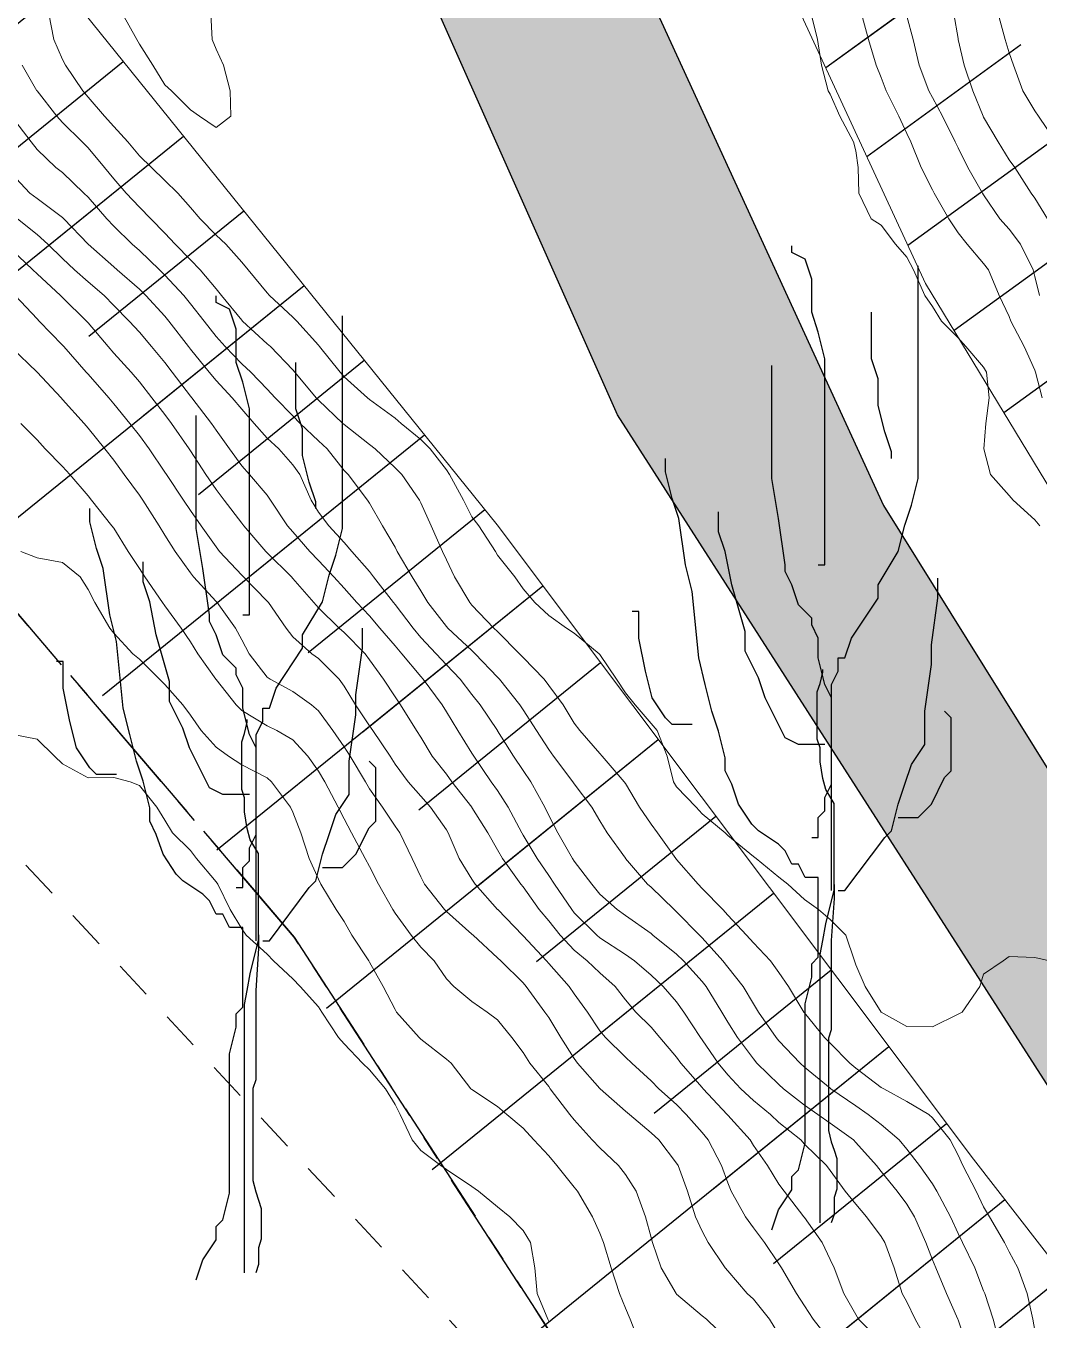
# Model space of a CAD drawing. Header units: centimetres. Extents: x 0 to 642158, y -847 to 649707.
# Drawn here: x 616897.03 to 616916.83, y 621097.73 to 621123.02 of the extents above; entities that cross this region are included whole.
import ezdxf

# ---------------------------------------------------------------- set-up
doc = ezdxf.new("R2010")
doc.units = ezdxf.units.CM
doc.header["$MEASUREMENT"] = 0
doc.linetypes.add('CENTERX2', pattern=[4, 2.5, -0.5, 0.5, -0.5])
doc.linetypes.add('JIS_02_0.7', pattern=[1.35, 0.75, -0.6])
doc.layers.add('MEV_schema paysager_Ha', color=7, linetype='Continuous', lineweight=25, transparency=0.13)
for name, color, linetype, lineweight in [('MEV_schema paysager_V', 7, 'Continuous', 20), ('MEV_vegetal_V', 7, 'Continuous', 25), ('WAL_parcellaire agricole', 7, 'JIS_02_0.7', 25), ('WAL_topographie 0.5', 253, 'Continuous', 20)]:
    doc.layers.add(name, color=color, linetype=linetype, lineweight=lineweight)
doc.layers.add('SPW_parcellaire cadastral', color=7, linetype='CENTERX2', lineweight=25, true_color=0xff0542)
picture_1 = doc.add_image_def('image2.png', size_in_pixel=(6614, 11023))

# ---------------------------------------------------------------- blocks, each defined once
blk = doc.blocks.new('legende vegetal')
at = {"layer": 'MEV_vegetal_V'}
for points in [[(616912.421, 621112.292), (616912.551, 621112.292), (616912.551, 621116.319), (616912.421, 621116.838), (616912.292, 621117.228), (616912.292, 621117.877), (616912.162, 621118.267), (616911.902, 621118.396), (616911.902, 621118.527)], [(616912.292, 621106.967), (616912.421, 621106.967), (616912.421, 621107.357), (616912.551, 621107.486), (616912.551, 621107.746), (616912.682, 621108.006), (616912.682, 621109.954), (616912.811, 621110.214), (616912.811, 621110.474), (616912.941, 621110.474), (616913.071, 621110.864), (616913.591, 621111.643), (616913.591, 621111.903), (616913.981, 621112.552), (616914.111, 621113.071), (616914.24, 621113.461), (616914.37, 621113.981), (616914.37, 621118.137)], [(616901.173, 621111.314), (616901.303, 621111.314), (616901.303, 621115.341), (616901.173, 621115.86), (616901.044, 621116.25), (616901.044, 621116.899), (616900.914, 621117.289), (616900.654, 621117.419), (616900.654, 621117.549)], [(616901.044, 621105.989), (616901.173, 621105.989), (616901.173, 621106.379), (616901.303, 621106.509), (616901.303, 621106.768), (616901.434, 621107.028), (616901.434, 621108.977), (616901.563, 621109.236), (616901.563, 621109.496), (616901.693, 621109.496), (616901.823, 621109.886), (616902.343, 621110.665), (616902.343, 621110.925), (616902.733, 621111.574), (616902.863, 621112.094), (616902.992, 621112.483), (616903.123, 621113.003), (616903.123, 621117.159)], [(616913.85, 621114.37), (616913.85, 621114.5), (616913.721, 621114.89), (616913.591, 621115.409), (616913.591, 621115.929), (616913.461, 621116.319), (616913.461, 621117.228)], [(616902.603, 621113.392), (616902.603, 621113.522), (616902.473, 621113.912), (616902.343, 621114.431), (616902.343, 621114.951), (616902.213, 621115.341), (616902.213, 621116.25)], [(616912.682, 621105.928), (616912.682, 621109.695), (616912.551, 621109.954), (616912.421, 621110.474), (616912.421, 621110.864), (616912.292, 621111.123), (616912.292, 621111.253), (616912.031, 621111.513), (616911.902, 621111.903), (616911.772, 621112.162), (616911.772, 621112.292), (616911.642, 621113.201), (616911.512, 621113.981), (616911.512, 621116.189)], [(616901.434, 621104.95), (616901.434, 621108.717), (616901.303, 621108.977), (616901.173, 621109.496), (616901.173, 621109.886), (616901.044, 621110.145), (616901.044, 621110.275), (616900.784, 621110.535), (616900.654, 621110.925), (616900.524, 621111.185), (616900.524, 621111.314), (616900.394, 621112.223), (616900.264, 621113.003), (616900.264, 621115.211)], [(616911.512, 621099.304), (616911.642, 621099.694), (616911.902, 621100.083), (616911.902, 621100.343), (616912.031, 621100.473), (616912.162, 621100.992), (616912.162, 621103.72), (616912.292, 621104.24), (616912.292, 621104.499), (616912.421, 621104.629), (616912.421, 621106.188), (616912.162, 621106.188), (616912.031, 621106.447), (616911.902, 621106.447), (616911.772, 621106.707), (616911.642, 621106.837), (616911.252, 621107.097), (616911.122, 621107.227), (616910.863, 621107.616), (616910.732, 621108.006), (616910.602, 621108.266), (616910.602, 621108.526), (616910.473, 621109.045), (616910.343, 621109.435), (616910.212, 621109.954), (616910.083, 621110.474), (616909.953, 621111.772), (616909.823, 621112.292), (616909.693, 621113.201), (616909.563, 621113.591), (616909.433, 621114.11), (616909.433, 621114.37)], [(616900.264, 621098.326), (616900.394, 621098.716), (616900.654, 621099.106), (616900.654, 621099.365), (616900.784, 621099.495), (616900.914, 621100.015), (616900.914, 621102.742), (616901.044, 621103.262), (616901.044, 621103.522), (616901.173, 621103.651), (616901.173, 621105.21), (616900.914, 621105.21), (616900.784, 621105.47), (616900.654, 621105.47), (616900.524, 621105.73), (616900.394, 621105.86), (616900.004, 621106.119), (616899.874, 621106.249), (616899.615, 621106.639), (616899.484, 621107.028), (616899.354, 621107.288), (616899.354, 621107.548), (616899.225, 621108.067), (616899.095, 621108.457), (616898.965, 621108.977), (616898.835, 621109.496), (616898.705, 621110.795), (616898.575, 621111.314), (616898.445, 621112.223), (616898.315, 621112.613), (616898.185, 621113.133), (616898.185, 621113.392)], [(616912.551, 621108.785), (616912.031, 621108.785), (616911.772, 621108.915), (616911.642, 621109.175), (616911.382, 621109.695), (616911.252, 621110.084), (616910.992, 621110.604), (616910.992, 621110.993), (616910.732, 621111.903), (616910.602, 621112.552), (616910.473, 621112.941), (616910.473, 621113.331)], [(616901.303, 621107.808), (616900.784, 621107.808), (616900.524, 621107.937), (616900.394, 621108.197), (616900.134, 621108.717), (616900.004, 621109.106), (616899.744, 621109.626), (616899.744, 621110.016), (616899.484, 621110.925), (616899.354, 621111.574), (616899.225, 621111.964), (616899.225, 621112.354)], [(616912.811, 621105.928), (616912.941, 621105.928), (616913.721, 621106.967), (616913.85, 621107.097), (616913.981, 621107.616), (616914.111, 621108.006), (616914.24, 621108.396), (616914.501, 621108.785), (616914.501, 621109.435), (616914.63, 621110.344), (616914.63, 621110.734), (616914.76, 621111.643), (616914.76, 621112.033)], [(616909.953, 621109.175), (616909.563, 621109.175), (616909.433, 621109.305), (616909.173, 621109.695), (616909.043, 621110.214), (616908.913, 621110.864), (616908.913, 621111.383), (616908.783, 621111.383)], [(616901.563, 621104.95), (616901.693, 621104.95), (616902.473, 621105.989), (616902.603, 621106.119), (616902.733, 621106.639), (616902.863, 621107.028), (616902.992, 621107.418), (616903.253, 621107.808), (616903.253, 621108.457), (616903.382, 621109.366), (616903.382, 621109.756), (616903.512, 621110.665), (616903.512, 621111.055)], [(616898.705, 621108.197), (616898.315, 621108.197), (616898.185, 621108.327), (616897.925, 621108.717), (616897.796, 621109.236), (616897.665, 621109.886), (616897.665, 621110.405), (616897.535, 621110.405)], [(616912.455, 621099.439), (616912.455, 621104.681), (616912.51, 621104.954), (616912.565, 621105.281), (616912.729, 621105.937), (616912.729, 621107.629), (616912.565, 621107.902), (616912.51, 621108.12), (616912.455, 621108.448), (616912.455, 621108.721), (616912.401, 621108.885), (616912.401, 621109.813), (616912.455, 621109.977), (616912.51, 621110.195), (616912.51, 621110.249)], [(616913.981, 621107.357), (616914.37, 621107.357), (616914.501, 621107.486), (616914.63, 621107.616), (616914.89, 621108.136), (616915.02, 621108.266), (616915.02, 621109.305), (616914.89, 621109.435)], [(616901.207, 621098.461), (616901.207, 621103.703), (616901.262, 621103.976), (616901.317, 621104.303), (616901.481, 621104.959), (616901.481, 621106.651), (616901.317, 621106.924), (616901.262, 621107.142), (616901.207, 621107.47), (616901.207, 621107.743), (616901.153, 621107.907), (616901.153, 621108.835), (616901.207, 621108.999), (616901.262, 621109.217), (616901.262, 621109.272)], [(616902.733, 621106.379), (616903.123, 621106.379), (616903.253, 621106.509), (616903.382, 621106.639), (616903.642, 621107.158), (616903.772, 621107.288), (616903.772, 621108.327), (616903.642, 621108.457)], [(616912.729, 621106.046), (616912.729, 621105.772), (616912.674, 621104.954), (616912.674, 621103.207), (616912.619, 621103.043), (616912.619, 621101.241), (616912.674, 621101.023), (616912.729, 621100.859), (616912.783, 621100.695), (616912.783, 621100.094), (616912.729, 621099.931), (616912.729, 621099.603), (616912.674, 621099.439)], [(616901.481, 621105.068), (616901.481, 621104.795), (616901.426, 621103.976), (616901.426, 621102.229), (616901.371, 621102.065), (616901.371, 621100.263), (616901.426, 621100.045), (616901.481, 621099.881), (616901.535, 621099.717), (616901.535, 621099.117), (616901.481, 621098.953), (616901.481, 621098.625), (616901.426, 621098.461)]]:
    blk.add_lwpolyline(points, dxfattribs=at)

msp = doc.modelspace()

# ---------------------------------------------------------------- hatches: boundary and pattern name
at = {"layer": 'MEV_schema paysager_Ha', "true_color": 0xffffff, "transparency": 33554687}
h = msp.add_hatch(color=7, dxfattribs=at)
h.dxf.hatch_style = 1
h.paths.add_polyline_path([(617076.957, 620775.289), (617077.201, 620777.105), (617077.126, 620779.957), (617075.099, 620784.986), (617072.172, 620790.466), (617067.368, 620798.797), (617064.065, 620804.577), (617056.243, 620818.296), (617050.046, 620830.95), (617047.611, 620836.834), (617045.379, 620844.037), (617042.362, 620852.742), (617037.909, 620861.649), (617028.342, 620880.123), (617020.095, 620896.123), (617010.198, 620916.411), (617002.446, 620933.73), (616993.044, 620956.493), (616983.642, 620978.596), (616973.25, 621002.678), (616968.962, 621012.244), (616965.663, 621021.976), (616955.436, 621040.45), (616945.21, 621059.419), (616940.921, 621068.986), (616935.478, 621077.398), (616927.231, 621088.119), (616919.756, 621098.032), (616908.594, 621115.419), (616899.05, 621136.883), (616888.424, 621173.846), (616877.62, 621211.722), (616864.401, 621250.858), (616862.596, 621274.031), (616860.047, 621301.222), (616858.914, 621326.713), (616859.197, 621346.539), (616860.896, 621376.279), (616861.463, 621404.886), (616860.613, 621429.244), (616859.48, 621444.822), (616854.948, 621465.215), (616849, 621490.706), (616837.671, 621532.058), (616829.74, 621571.711), (616822.943, 621588.705), (616820.394, 621592.954), (616812.463, 621606.549), (616808.781, 621634.306), (616806.798, 621652.15), (616807.931, 621670.56), (616809.064, 621685.289), (616812.18, 621684.156), (616809.914, 621652.433), (616812.18, 621634.873), (616813.879, 621615.896), (616816.995, 621605.7), (616822.943, 621593.52), (616829.174, 621581.341), (616832.006, 621572.561), (616837.954, 621544.521), (616851.266, 621492.689), (616857.498, 621468.614), (616860.896, 621451.903), (616862.879, 621435.758), (616864.295, 621409.984), (616863.729, 621378.545), (616862.029, 621341.724), (616862.313, 621319.632), (616865.428, 621273.181), (616866.561, 621255.621), (616870.995, 621241.549), (616880.863, 621212.431), (616888.067, 621186.88), (616893.901, 621167.537), (616903.21, 621136.7), (616913.794, 621113.645), (616922.701, 621099.354), (616933.688, 621085.113), (616938.674, 621078.225), (616946.15, 621064.154), (616956.913, 621043.761), (616966.26, 621026.766), (616969.942, 621016.853), (616981.555, 620991.079), (616995.15, 620956.807), (617005.346, 620932.732), (617016.676, 620908.941), (617026.306, 620890.247), (617038.202, 620866.455), (617044.999, 620853.993), (617049.248, 620839.831), (617054.346, 620826.519), (617065.959, 620806.409), (617077.565, 620785.227), (617080.472, 620780.563), (617081.622, 620779.211), (617083.041, 620778.332)])
at = {"layer": 'MEV_schema paysager_Ha', "transparency": 33554687}
h = msp.add_hatch(dxfattribs=at)
h.set_pattern_fill('ANSI31', color=60, scale=30, angle=354)
h.paths.add_polyline_path([(616763.793, 621237.399), (616780.361, 621223.636), (616806.73, 621203.109), (616835.432, 621183.048), (616849.2, 621170.918), (616860.426, 621161.465), (616877.021, 621145.92), (616895.432, 621126.667), (616906.244, 621113.266), (616915.551, 621100.874), (616925.104, 621088.577), (616933.769, 621076.473), (616936.099, 621075.05), (616937.977, 621072.979), (616937.912, 621070.973), (616937.135, 621069.225), (616936.358, 621067.608), (616937.135, 621064.501), (616940.76, 621060.683), (616945.227, 621056.8), (616947.105, 621052.206), (616962.41, 621024.728), (616974.109, 620995.255), (616988.613, 620964.831), (617000.873, 620934.818), (616994.034, 620945.287), (616980.56, 620976.65), (616967.841, 621003.399), (616952.474, 621032.764), (616936.299, 621056.62), (616930.996, 621060.508), (616927.549, 621064.307), (616925.604, 621066.074), (616925.516, 621067.841), (616925.125, 621068.86), (616924.852, 621069.499), (616924.487, 621070.183), (616924.304, 621071.324), (616923.391, 621073.103), (616922.341, 621073.925), (616921.096, 621075.97), (616919.417, 621078.356), (616911.722, 621092.304), (616907.214, 621097.272), (616901.665, 621105.707), (616893.69, 621116.453), (616882.131, 621129.394), (616872.652, 621139.563), (616858.571, 621155.492), (616844.444, 621168.426), (616830.582, 621180.304), (616816.719, 621190.861), (616800.357, 621202.226), (616786.054, 621214.304), (616772.55, 621226.115), (616757.239, 621240.336), (616751.019, 621247.072), (616746.267, 621252.771), (616748.773, 621253.031), (616755.597, 621245.259), (616761.904, 621239.386)])
h = msp.add_hatch(dxfattribs=at)
h.set_pattern_fill('ANSI31', color=60, scale=15, angle=354)
h.paths.add_polyline_path([(616763.793, 621237.399), (616780.361, 621223.636), (616806.73, 621203.109), (616835.432, 621183.048), (616849.2, 621170.918), (616860.426, 621161.465), (616877.021, 621145.92), (616895.432, 621126.667), (616906.244, 621113.266), (616915.551, 621100.874), (616925.104, 621088.577), (616933.769, 621076.473), (616936.099, 621075.05), (616937.977, 621072.979), (616937.912, 621070.973), (616937.135, 621069.225), (616936.358, 621067.608), (616937.135, 621064.501), (616940.76, 621060.683), (616945.227, 621056.8), (616947.105, 621052.206), (616962.41, 621024.728), (616974.109, 620995.255), (616988.613, 620964.831), (617000.873, 620934.818), (616995.278, 620946.197), (616981.322, 620977.591), (616968.949, 621004.724), (616954.95, 621033.47), (616939.273, 621058.598), (616934.212, 621062.775), (616932.292, 621066.548), (616932.356, 621068.019), (616932.484, 621070.385), (616932.676, 621072.303), (616931.333, 621074.286), (616929.926, 621075.948), (616928.134, 621077.547), (616926.215, 621078.186), (616923.976, 621080.872), (616915.079, 621094.601), (616910.377, 621100.394), (616904.363, 621108.155), (616896.709, 621119.194), (616884.982, 621132.444), (616875.303, 621142.281), (616859.978, 621158.245), (616846.267, 621170.017), (616832.7, 621182.018), (616818.337, 621192.934), (616802.115, 621203.987), (616787.085, 621215.761), (616773.725, 621227.447), (616758.184, 621241.318), (616751.756, 621248.212), (616746.267, 621252.771), (616748.773, 621253.031), (616755.597, 621245.259), (616761.904, 621239.386)])
h = msp.add_hatch(dxfattribs=at)
h.set_pattern_fill('ANSI31', color=60, scale=30, angle=351)
h.paths.add_polyline_path([(616875.009, 621239.839), (616881.874, 621229.81), (616886.45, 621221.893), (616888.914, 621212.275), (616893.321, 621190.809), (616897.189, 621179.05), (616907.993, 621151.58), (616917.109, 621129.424), (616929.889, 621106.642), (616946.16, 621080.317), (616949.697, 621074.039), (616954.461, 621066.102), (616970.722, 621037.835), (616976.752, 621021.411), (616980.026, 621010.154), (616982.854, 620999.006), (616989.654, 620982.876), (616995.508, 620967.769), (616999.131, 620959.573), (617008.258, 620938.09), (617012.245, 620928.983), (617006.707, 620935.343), (617001.767, 620944.62), (616986.247, 620981.031), (616974.528, 621009.365), (616969.536, 621025.48), (616961.782, 621038.985), (616953.793, 621052.843), (616948.624, 621065.291), (616943.572, 621072.338), (616939.46, 621079.501), (616933.339, 621087.695), (616925.21, 621101.403), (616919.298, 621110.267), (616914.617, 621117.983), (616909.523, 621128.986), (616904.832, 621137.752), (616902.895, 621142.645), (616900.855, 621153.449), (616896.267, 621165.681), (616894.227, 621175.466), (616888.652, 621193.859), (616882.864, 621212.223), (616878.837, 621226.562), (616877.632, 621230.778), (616875.619, 621237.576)])
h = msp.add_hatch(dxfattribs=at)
h.set_pattern_fill('ANSI31', color=60, scale=15, angle=351)
h.paths.add_polyline_path([(616875.009, 621239.839), (616880.056, 621228.321), (616883.246, 621219.665), (616885.677, 621210.097), (616891.45, 621190.962), (616895.4, 621178.509), (616904.363, 621150.017), (616913.902, 621126.919), (616927.359, 621104.657), (616942.855, 621079.785), (616947.381, 621071.265), (616954.192, 621058.974), (616967.867, 621036.168), (616973.007, 621021.906), (616975.995, 621012.026), (616979.672, 621000.423), (616985.533, 620986.177), (616992.732, 620968.731), (616997.119, 620959.334), (617006.326, 620938.311), (617012.245, 620928.983), (617006.707, 620935.343), (617001.767, 620944.62), (616986.247, 620981.031), (616974.528, 621009.365), (616969.536, 621025.48), (616961.782, 621038.985), (616953.793, 621052.843), (616948.624, 621065.291), (616943.572, 621072.338), (616939.46, 621079.501), (616933.339, 621087.695), (616925.21, 621101.403), (616919.298, 621110.267), (616914.617, 621117.983), (616909.523, 621128.986), (616904.832, 621137.752), (616902.895, 621142.645), (616900.855, 621153.449), (616896.267, 621165.681), (616894.227, 621175.466), (616888.652, 621193.859), (616882.864, 621212.223), (616878.837, 621226.562), (616877.632, 621230.778), (616875.619, 621237.576)])

# ---------------------------------------------------------------- linework, layer by layer
for points in [[(617002.446, 620933.73), (616993.044, 620956.493), (616983.642, 620978.596), (616973.25, 621002.678), (616968.962, 621012.244), (616965.663, 621021.976), (616955.436, 621040.45), (616945.21, 621059.419), (616940.921, 621068.986), (616935.478, 621077.398), (616927.231, 621088.119), (616919.756, 621098.032), (616908.594, 621115.419), (616899.05, 621136.883), (616888.424, 621173.846)], [(616893.901, 621167.537), (616903.21, 621136.7), (616913.794, 621113.645), (616922.701, 621099.354), (616933.688, 621085.113), (616938.674, 621078.225), (616946.15, 621064.154), (616956.913, 621043.761), (616966.26, 621026.766), (616969.942, 621016.853), (616981.555, 620991.079), (616995.15, 620956.807), (617005.346, 620932.732), (617016.676, 620908.941), (617026.306, 620890.247), (617038.202, 620866.455), (617044.999, 620853.993), (617049.248, 620839.831), (617054.346, 620826.519), (617065.959, 620806.409), (617077.565, 620785.227)]]:
    msp.add_lwpolyline(points)
at = {"layer": 'MEV_schema paysager_V', "color": 60}
for points in [[(617012.245, 620928.983), (617006.707, 620935.343), (617001.767, 620944.62), (616986.247, 620981.031), (616974.528, 621009.365), (616969.536, 621025.48), (616961.782, 621038.985), (616953.793, 621052.843), (616948.624, 621065.291), (616943.572, 621072.338), (616939.46, 621079.501), (616933.339, 621087.695), (616925.21, 621101.403), (616919.298, 621110.267), (616914.617, 621117.983), (616909.523, 621128.986), (616904.832, 621137.752), (616902.895, 621142.645), (616900.855, 621153.449), (616896.267, 621165.681)], [(616895.432, 621126.667), (616906.244, 621113.266), (616915.551, 621100.874), (616925.104, 621088.577), (616933.769, 621076.473), (616936.099, 621075.05), (616937.977, 621072.979), (616937.912, 621070.973), (616937.135, 621069.225), (616936.358, 621067.608), (616937.135, 621064.501), (616940.76, 621060.683), (616945.227, 621056.8), (616947.105, 621052.206), (616962.41, 621024.728), (616974.109, 620995.255), (616988.613, 620964.831), (617000.873, 620934.818)]]:
    msp.add_lwpolyline(points, dxfattribs=at)
at = {"layer": 'SPW_parcellaire cadastral'}
for points in [[(617069.693, 620775.462), (617042.312, 620836.61), (617036.267, 620850.114), (617034.006, 620855.163), (617017.558, 620891.904), (616974.006, 620989.185), (616961.91, 621014.447), (616950.392, 621034.719), (616936.965, 621054.591), (616923.841, 621069.865), (616923.568, 621072.35), (616921.936, 621074.869), (616902.276, 621105.214), (616875.163, 621136.929), (616841.151, 621171.07), (616825.651, 621183.795), (616803.88, 621199.445), (616783.079, 621216.904), (616753.119, 621246.609), (616755.27, 621248.854), (616758.203, 621251.915), (616759.547, 621253.317)], [(616847.565, 621061.691), (616772.42, 621142.06), (616841.151, 621171.07), (616875.163, 621136.929), (616902.276, 621105.214), (616921.936, 621074.869), (616923.568, 621072.35), (616896.517, 621069.531), (616879.69, 621063.677), (616847.565, 621061.691)]]:
    msp.add_lwpolyline(points, dxfattribs=at)
at = {"layer": 'WAL_parcellaire agricole'}
msp.add_lwpolyline([(616729.279, 621214.505), (616755.498, 621243.526), (616799.169, 621200.865), (616838.173, 621169.87), (616922.849, 621078.881), (616887.651, 621066.277), (616828.245, 621125.169), (616732.293, 621211.325), (616729.279, 621214.505)], dxfattribs=at)
at = {"layer": 'WAL_topographie 0.5'}
for points in [[(616917.036, 621104.75), (616916.75, 621104.813), (616916.25, 621104.837), (616916.132, 621104.75), (616915.75, 621104.49), (616915.679, 621104.25), (616915.331, 621103.75), (616915.25, 621103.706), (616914.75, 621103.461), (616914.25, 621103.469), (616913.75, 621103.746), (616913.746, 621103.75), (616913.435, 621104.25), (616913.25, 621104.675), (616913.227, 621104.75), (616913.055, 621105.25), (616912.75, 621105.559), (616912.52, 621105.75), (616912.25, 621105.948), (616911.925, 621106.25), (616911.75, 621106.385), (616911.303, 621106.75), (616911.25, 621106.786), (616910.75, 621107.2), (616910.701, 621107.25), (616910.25, 621107.624), (616910.131, 621107.75), (616909.75, 621108.149), (616909.688, 621108.25), (616909.563, 621108.75), (616909.373, 621109.25), (616909.25, 621109.387), (616908.937, 621109.75), (616908.75, 621109.988), (616908.575, 621110.25), (616908.25, 621110.733), (616908.237, 621110.75), (616907.75, 621111.155), (616907.599, 621111.25), (616907.25, 621111.499), (616906.982, 621111.75), (616906.75, 621112.02), (616906.586, 621112.25), (616906.25, 621112.676), (616906.208, 621112.75), (616905.887, 621113.25), (616905.75, 621113.427), (616905.586, 621113.75), (616905.311, 621114.25), (616905.25, 621114.345), (616904.932, 621114.75), (616904.75, 621114.936), (616904.369, 621115.25), (616904.25, 621115.353), (616903.75, 621115.719), (616903.709, 621115.75), (616903.25, 621116.163), (616903.174, 621116.25), (616902.774, 621116.75), (616902.75, 621116.779), (616902.327, 621117.25), (616902.25, 621117.325), (616901.792, 621117.75), (616901.75, 621117.799), (616901.378, 621118.25), (616901.25, 621118.397), (616900.939, 621118.75), (616900.75, 621118.927), (616900.44, 621119.25), (616900.25, 621119.465), (616899.999, 621119.75), (616899.75, 621119.995), (616899.485, 621120.25), (616899.25, 621120.479), (616899.025, 621120.75), (616898.75, 621121.051), (616898.571, 621121.25), (616898.25, 621121.627), (616898.145, 621121.75), (616897.804, 621122.25), (616897.75, 621122.357), (616897.582, 621122.75), (616897.478, 621123.25)], [(616900.644, 621123.25), (616900.671, 621122.75), (616900.75, 621122.563), (616900.897, 621122.25), (616901.026, 621121.75), (616901.036, 621121.25), (616900.75, 621121.028), (616900.428, 621121.25), (616900.25, 621121.378), (616899.878, 621121.75), (616899.75, 621121.865), (616899.513, 621122.25), (616899.25, 621122.66), (616899.204, 621122.75), (616898.923, 621123.25)], [(616912.377, 621123.25), (616912.505, 621122.75), (616912.579, 621122.25), (616912.713, 621121.75), (616912.75, 621121.684), (616912.94, 621121.25), (616913.209, 621120.75), (616913.25, 621120.578), (616913.295, 621120.25), (616913.308, 621119.75), (616913.554, 621119.25), (616913.75, 621119.12), (616914.029, 621118.75), (616914.25, 621118.496), (616914.382, 621118.25), (616914.602, 621117.75), (616914.75, 621117.534), (616914.927, 621117.25), (616915.25, 621116.925), (616915.403, 621116.75), (616915.75, 621116.346), (616915.803, 621116.25), (616915.856, 621115.75), (616915.793, 621115.25), (616915.753, 621114.75), (616915.884, 621114.25), (616916.25, 621113.844), (616916.324, 621113.75), (616916.75, 621113.363), (616916.849, 621113.25)], [(616913.365, 621123.25), (616913.502, 621122.75), (616913.653, 621122.25), (616913.75, 621122.007), (616913.843, 621121.75), (616914.09, 621121.25), (616914.25, 621120.912), (616914.327, 621120.75), (616914.526, 621120.25), (616914.75, 621119.814), (616914.784, 621119.75), (616915.07, 621119.25), (616915.25, 621118.976), (616915.429, 621118.75), (616915.75, 621118.375), (616915.842, 621118.25), (616916.053, 621117.75), (616916.25, 621117.336), (616916.281, 621117.25), (616916.543, 621116.75), (616916.75, 621116.291), (616916.766, 621116.25), (616916.894, 621115.75)], [(616915.167, 621123.25), (616915.25, 621122.77), (616915.253, 621122.75), (616915.368, 621122.25), (616915.539, 621121.75), (616915.743, 621121.25), (616915.75, 621121.236), (616916.032, 621120.75), (616916.25, 621120.402), (616916.362, 621120.25), (616916.682, 621119.75), (616916.75, 621119.653), (616917.001, 621119.25)], [(616916.031, 621123.25), (616916.173, 621122.75), (616916.25, 621122.488), (616916.331, 621122.25), (616916.519, 621121.75), (616916.75, 621121.359), (616916.82, 621121.25), (616917.158, 621120.75)], [(616914.25, 621123.209), (616914.376, 621122.75), (616914.493, 621122.25), (616914.679, 621121.75), (616914.75, 621121.616), (616914.945, 621121.25), (616915.193, 621120.75), (616915.25, 621120.633), (616915.439, 621120.25), (616915.726, 621119.75), (616915.75, 621119.713), (616916.068, 621119.25), (616916.25, 621119.042), (616916.469, 621118.75), (616916.716, 621118.25), (616916.75, 621118.121), (616916.843, 621117.75)], [(616916.75, 621097.53), (616916.71, 621097.75), (616916.601, 621098.25), (616916.417, 621098.75), (616916.25, 621099.062), (616916.155, 621099.25), (616915.867, 621099.75), (616915.75, 621099.947), (616915.602, 621100.25), (616915.342, 621100.75), (616915.25, 621100.951), (616915.098, 621101.25), (616914.75, 621101.684), (616914.682, 621101.75), (616914.25, 621102.003), (616913.798, 621102.25), (616913.75, 621102.277), (616913.25, 621102.655), (616913.135, 621102.75), (616912.75, 621103.14), (616912.64, 621103.25), (616912.25, 621103.734), (616912.238, 621103.75), (616911.934, 621104.25), (616911.75, 621104.522), (616911.584, 621104.75), (616911.25, 621105.103), (616911.114, 621105.25), (616910.75, 621105.641), (616910.653, 621105.75), (616910.25, 621106.166), (616910.169, 621106.25), (616909.75, 621106.731), (616909.734, 621106.75), (616909.378, 621107.25), (616909.25, 621107.418), (616909.024, 621107.75), (616908.75, 621108.215), (616908.726, 621108.25), (616908.298, 621108.75), (616908.25, 621108.8), (616907.86, 621109.25), (616907.75, 621109.396), (616907.53, 621109.75), (616907.25, 621110.131), (616907.163, 621110.25), (616906.75, 621110.675), (616906.68, 621110.75), (616906.25, 621111.183), (616906.18, 621111.25), (616905.75, 621111.702), (616905.707, 621111.75), (616905.407, 621112.25), (616905.25, 621112.587), (616905.177, 621112.75), (616904.955, 621113.25), (616904.75, 621113.7), (616904.725, 621113.75), (616904.381, 621114.25), (616904.25, 621114.381), (616903.862, 621114.75), (616903.75, 621114.838), (616903.25, 621115.229), (616903.227, 621115.25), (616902.75, 621115.703), (616902.703, 621115.75), (616902.287, 621116.25), (616902.25, 621116.295), (616901.813, 621116.75), (616901.75, 621116.807), (616901.263, 621117.25), (616901.25, 621117.264), (616900.853, 621117.75), (616900.75, 621117.876), (616900.438, 621118.25), (616900.25, 621118.446), (616899.95, 621118.75), (616899.75, 621118.965), (616899.472, 621119.25), (616899.25, 621119.474), (616898.99, 621119.75), (616898.75, 621120.03), (616898.572, 621120.25), (616898.25, 621120.634), (616898.131, 621120.75), (616897.75, 621121.13), (616897.637, 621121.25), (616897.25, 621121.748), (616897.249, 621121.75), (616896.96, 621122.25)], [(616916.065, 621097.25), (616915.939, 621097.75), (616915.772, 621098.25), (616915.75, 621098.305), (616915.577, 621098.75), (616915.336, 621099.25), (616915.25, 621099.421), (616915.104, 621099.75), (616914.838, 621100.25), (616914.75, 621100.391), (616914.496, 621100.75), (616914.25, 621101.07), (616914.099, 621101.25), (616913.75, 621101.553), (616913.494, 621101.75), (616913.25, 621101.915), (616912.763, 621102.25), (616912.75, 621102.261), (616912.25, 621102.673), (616912.163, 621102.75), (616911.75, 621103.188), (616911.698, 621103.25), (616911.353, 621103.75), (616911.25, 621103.911), (616911.049, 621104.25), (616910.75, 621104.628), (616910.654, 621104.75), (616910.25, 621105.198), (616910.198, 621105.25), (616909.75, 621105.707), (616909.7, 621105.75), (616909.25, 621106.191), (616909.184, 621106.25), (616908.753, 621106.75), (616908.75, 621106.754), (616908.393, 621107.25), (616908.25, 621107.485), (616908.091, 621107.75), (616907.75, 621108.21), (616907.725, 621108.25), (616907.341, 621108.75), (616907.25, 621108.878), (616907.009, 621109.25), (616906.75, 621109.654), (616906.687, 621109.75), (616906.288, 621110.25), (616906.25, 621110.291), (616905.814, 621110.75), (616905.75, 621110.811), (616905.277, 621111.25), (616905.25, 621111.279), (616904.885, 621111.75), (616904.75, 621111.976), (616904.579, 621112.25), (616904.289, 621112.75), (616904.25, 621112.83), (616904.004, 621113.25), (616903.75, 621113.692), (616903.708, 621113.75), (616903.332, 621114.25), (616903.25, 621114.33), (616902.919, 621114.75), (616902.75, 621114.907), (616902.396, 621115.25), (616902.25, 621115.397), (616901.902, 621115.75), (616901.75, 621115.919), (616901.428, 621116.25), (616901.25, 621116.417), (616900.93, 621116.75), (616900.75, 621116.95), (616900.515, 621117.25), (616900.25, 621117.587), (616900.117, 621117.75), (616899.75, 621118.145), (616899.641, 621118.25), (616899.25, 621118.626), (616899.109, 621118.75), (616898.75, 621119.105), (616898.612, 621119.25), (616898.25, 621119.667), (616898.167, 621119.75), (616897.75, 621120.15), (616897.619, 621120.25), (616897.25, 621120.6), (616897.137, 621120.75), (616896.751, 621121.25)], [(616915.413, 621097.25), (616915.25, 621097.733), (616915.243, 621097.75), (616915.027, 621098.25), (616914.813, 621098.75), (616914.75, 621098.911), (616914.623, 621099.25), (616914.4, 621099.75), (616914.25, 621099.995), (616914.057, 621100.25), (616913.75, 621100.632), (616913.656, 621100.75), (616913.25, 621101.203), (616913.204, 621101.25), (616912.75, 621101.577), (616912.511, 621101.75), (616912.25, 621101.932), (616911.841, 621102.25), (616911.75, 621102.331), (616911.319, 621102.75), (616911.25, 621102.834), (616910.937, 621103.25), (616910.75, 621103.552), (616910.633, 621103.75), (616910.326, 621104.25), (616910.25, 621104.345), (616909.882, 621104.75), (616909.75, 621104.882), (616909.287, 621105.25), (616909.25, 621105.281), (616908.75, 621105.635), (616908.587, 621105.75), (616908.25, 621106.055), (616908.094, 621106.25), (616907.75, 621106.698), (616907.717, 621106.75), (616907.427, 621107.25), (616907.25, 621107.589), (616907.177, 621107.75), (616906.9, 621108.25), (616906.75, 621108.471), (616906.562, 621108.75), (616906.25, 621109.245), (616906.247, 621109.25), (616905.914, 621109.75), (616905.75, 621109.954), (616905.522, 621110.25), (616905.25, 621110.53), (616905.049, 621110.75), (616904.75, 621111.07), (616904.599, 621111.25), (616904.25, 621111.713), (616904.219, 621111.75), (616903.828, 621112.25), (616903.75, 621112.354), (616903.4, 621112.75), (616903.25, 621112.923), (616902.952, 621113.25), (616902.75, 621113.519), (616902.606, 621113.75), (616902.385, 621114.25), (616902.25, 621114.443), (616901.979, 621114.75), (616901.75, 621114.964), (616901.497, 621115.25), (616901.25, 621115.526), (616901.066, 621115.75), (616900.75, 621116.086), (616900.614, 621116.25), (616900.25, 621116.7), (616900.211, 621116.75), (616899.829, 621117.25), (616899.75, 621117.347), (616899.378, 621117.75), (616899.25, 621117.874), (616898.817, 621118.25), (616898.75, 621118.308), (616898.25, 621118.75), (616898.25, 621118.75), (616897.776, 621119.25), (616897.75, 621119.275), (616897.25, 621119.647), (616897.113, 621119.75), (616896.75, 621120.133)], [(616914.693, 621097.25), (616914.412, 621097.75), (616914.25, 621098.088), (616914.16, 621098.25), (616914.004, 621098.75), (616913.819, 621099.25), (616913.75, 621099.366), (616913.458, 621099.75), (616913.25, 621099.997), (616913.043, 621100.25), (616912.75, 621100.653), (616912.676, 621100.75), (616912.25, 621101.166), (616912.175, 621101.25), (616911.75, 621101.594), (616911.583, 621101.75), (616911.25, 621102.024), (616911.007, 621102.25), (616910.75, 621102.526), (616910.562, 621102.75), (616910.25, 621103.204), (616910.218, 621103.25), (616909.893, 621103.75), (616909.75, 621103.949), (616909.488, 621104.25), (616909.25, 621104.47), (616908.93, 621104.75), (616908.75, 621104.873), (616908.25, 621105.202), (616908.192, 621105.25), (616907.75, 621105.691), (616907.702, 621105.75), (616907.365, 621106.25), (616907.25, 621106.419), (616907.024, 621106.75), (616906.75, 621107.206), (616906.723, 621107.25), (616906.459, 621107.75), (616906.25, 621108.077), (616906.128, 621108.25), (616905.785, 621108.75), (616905.75, 621108.806), (616905.474, 621109.25), (616905.25, 621109.614), (616905.168, 621109.75), (616904.798, 621110.25), (616904.75, 621110.303), (616904.377, 621110.75), (616904.25, 621110.903), (616903.953, 621111.25), (616903.75, 621111.493), (616903.501, 621111.75), (616903.25, 621112.032), (616903.051, 621112.25), (616902.75, 621112.572), (616902.581, 621112.75), (616902.25, 621113.129), (616902.145, 621113.25), (616901.815, 621113.75), (616901.75, 621113.848), (616901.404, 621114.25), (616901.25, 621114.418), (616901.011, 621114.75), (616900.75, 621115.119), (616900.662, 621115.25), (616900.279, 621115.75), (616900.25, 621115.785), (616899.893, 621116.25), (616899.75, 621116.438), (616899.489, 621116.75), (616899.25, 621117.032), (616899.05, 621117.25), (616898.75, 621117.552), (616898.56, 621117.75), (616898.25, 621118.018), (616897.985, 621118.25), (616897.75, 621118.471), (616897.462, 621118.75), (616897.25, 621118.942), (616896.871, 621119.25)], [(616913.75, 621097.303), (616913.303, 621097.75), (616913.25, 621097.839), (616913.019, 621098.25), (616912.829, 621098.75), (616912.75, 621098.912), (616912.593, 621099.25), (616912.25, 621099.733), (616912.238, 621099.75), (616911.849, 621100.25), (616911.75, 621100.388), (616911.526, 621100.75), (616911.25, 621101.143), (616911.189, 621101.25), (616910.75, 621101.735), (616910.738, 621101.75), (616910.27, 621102.25), (616910.25, 621102.274), (616909.834, 621102.75), (616909.75, 621102.868), (616909.424, 621103.25), (616909.25, 621103.453), (616908.956, 621103.75), (616908.75, 621103.989), (616908.549, 621104.25), (616908.25, 621104.515), (616908.004, 621104.75), (616907.75, 621104.959), (616907.474, 621105.25), (616907.25, 621105.534), (616907.066, 621105.75), (616906.75, 621106.196), (616906.706, 621106.25), (616906.348, 621106.75), (616906.25, 621106.919), (616906.058, 621107.25), (616905.75, 621107.749), (616905.749, 621107.75), (616905.354, 621108.25), (616905.25, 621108.394), (616904.972, 621108.75), (616904.75, 621109.118), (616904.669, 621109.25), (616904.357, 621109.75), (616904.25, 621109.906), (616904.023, 621110.25), (616903.75, 621110.632), (616903.663, 621110.75), (616903.25, 621111.168), (616903.154, 621111.25), (616902.75, 621111.649), (616902.662, 621111.75), (616902.25, 621112.22), (616902.223, 621112.25), (616901.75, 621112.722), (616901.721, 621112.75), (616901.294, 621113.25), (616901.25, 621113.304), (616900.909, 621113.75), (616900.75, 621113.958), (616900.55, 621114.25), (616900.25, 621114.712), (616900.225, 621114.75), (616899.879, 621115.25), (616899.75, 621115.425), (616899.497, 621115.75), (616899.25, 621116.06), (616899.087, 621116.25), (616898.75, 621116.622), (616898.639, 621116.75), (616898.25, 621117.212), (616898.217, 621117.25), (616897.75, 621117.71), (616897.71, 621117.75), (616897.25, 621118.172), (616897.169, 621118.25), (616896.75, 621118.645)], [(616912.75, 621097.327), (616912.418, 621097.75), (616912.25, 621098.01), (616912.092, 621098.25), (616911.797, 621098.75), (616911.75, 621098.828), (616911.468, 621099.25), (616911.25, 621099.535), (616911.099, 621099.75), (616910.819, 621100.25), (616910.75, 621100.415), (616910.63, 621100.75), (616910.365, 621101.25), (616910.25, 621101.396), (616909.939, 621101.75), (616909.75, 621101.941), (616909.401, 621102.25), (616909.25, 621102.408), (616908.875, 621102.75), (616908.75, 621102.867), (616908.359, 621103.25), (616908.25, 621103.383), (616908.009, 621103.75), (616907.75, 621104.103), (616907.648, 621104.25), (616907.25, 621104.701), (616907.207, 621104.75), (616906.75, 621105.24), (616906.74, 621105.25), (616906.254, 621105.75), (616906.25, 621105.756), (616905.813, 621106.25), (616905.75, 621106.348), (616905.503, 621106.75), (616905.287, 621107.25), (616905.25, 621107.308), (616904.942, 621107.75), (616904.75, 621107.967), (616904.502, 621108.25), (616904.25, 621108.594), (616904.149, 621108.75), (616903.813, 621109.25), (616903.75, 621109.339), (616903.472, 621109.75), (616903.25, 621110.117), (616903.153, 621110.25), (616902.75, 621110.66), (616902.622, 621110.75), (616902.25, 621111.081), (616902.119, 621111.25), (616901.772, 621111.75), (616901.75, 621111.775), (616901.283, 621112.25), (616901.25, 621112.282), (616900.818, 621112.75), (616900.75, 621112.838), (616900.455, 621113.25), (616900.25, 621113.549), (616900.115, 621113.75), (616899.782, 621114.25), (616899.75, 621114.299), (616899.445, 621114.75), (616899.25, 621115.013), (616899.064, 621115.25), (616898.75, 621115.633), (616898.652, 621115.75), (616898.25, 621116.21), (616898.214, 621116.25), (616897.777, 621116.75), (616897.75, 621116.781), (616897.293, 621117.25), (616897.25, 621117.293), (616896.82, 621117.75)], [(616911.75, 621097.447), (616911.565, 621097.75), (616911.25, 621098.139), (616911.129, 621098.25), (616910.75, 621098.694), (616910.699, 621098.75), (616910.365, 621099.25), (616910.25, 621099.469), (616910.12, 621099.75), (616909.963, 621100.25), (616909.78, 621100.75), (616909.75, 621100.798), (616909.401, 621101.25), (616909.25, 621101.391), (616908.827, 621101.75), (616908.75, 621101.814), (616908.253, 621102.25), (616908.25, 621102.253), (616907.814, 621102.75), (616907.75, 621102.839), (616907.489, 621103.25), (616907.25, 621103.64), (616907.177, 621103.75), (616906.809, 621104.25), (616906.75, 621104.319), (616906.312, 621104.75), (616906.25, 621104.809), (616905.771, 621105.25), (616905.75, 621105.27), (616905.25, 621105.713), (616905.213, 621105.75), (616904.82, 621106.25), (616904.75, 621106.388), (616904.579, 621106.75), (616904.343, 621107.25), (616904.25, 621107.381), (616904.003, 621107.75), (616903.75, 621108.112), (616903.667, 621108.25), (616903.371, 621108.75), (616903.25, 621108.929), (616903.032, 621109.25), (616902.75, 621109.635), (616902.613, 621109.75), (616902.25, 621110.014), (616901.806, 621110.25), (616901.75, 621110.294), (616901.396, 621110.75), (616901.25, 621111.022), (616901.131, 621111.25), (616900.768, 621111.75), (616900.75, 621111.769), (616900.311, 621112.25), (616900.25, 621112.328), (616899.949, 621112.75), (616899.75, 621113.067), (616899.638, 621113.25), (616899.315, 621113.75), (616899.25, 621113.847), (616898.956, 621114.25), (616898.75, 621114.53), (616898.575, 621114.75), (616898.25, 621115.157), (616898.169, 621115.25), (616897.75, 621115.718), (616897.72, 621115.75), (616897.25, 621116.25), (616897.25, 621116.25), (616896.75, 621116.733)], [(616910.75, 621097.344), (616910.335, 621097.75), (616910.25, 621097.815), (616909.75, 621098.238), (616909.74, 621098.25), (616909.447, 621098.75), (616909.276, 621099.25), (616909.25, 621099.346), (616909.144, 621099.75), (616908.958, 621100.25), (616908.75, 621100.578), (616908.617, 621100.75), (616908.25, 621101.094), (616908.099, 621101.25), (616907.75, 621101.643), (616907.666, 621101.75), (616907.281, 621102.25), (616907.25, 621102.293), (616906.884, 621102.75), (616906.75, 621102.958), (616906.529, 621103.25), (616906.25, 621103.6), (616906.046, 621103.75), (616905.75, 621103.958), (616905.393, 621104.25), (616905.25, 621104.4), (616905.012, 621104.75), (616904.75, 621105.019), (616904.563, 621105.25), (616904.25, 621105.679), (616904.205, 621105.75), (616903.925, 621106.25), (616903.75, 621106.594), (616903.662, 621106.75), (616903.398, 621107.25), (616903.25, 621107.522), (616903.136, 621107.75), (616902.872, 621108.25), (616902.75, 621108.456), (616902.544, 621108.75), (616902.25, 621109.068), (616901.936, 621109.25), (616901.75, 621109.341), (616901.25, 621109.644), (616901.145, 621109.75), (616900.75, 621110.244), (616900.745, 621110.25), (616900.391, 621110.75), (616900.25, 621110.984), (616900.069, 621111.25), (616899.75, 621111.685), (616899.704, 621111.75), (616899.355, 621112.25), (616899.25, 621112.418), (616899.034, 621112.75), (616898.75, 621113.204), (616898.713, 621113.25), (616898.318, 621113.75), (616898.25, 621113.837), (616897.889, 621114.25), (616897.75, 621114.411), (616897.408, 621114.75), (616897.25, 621114.928), (616896.932, 621115.25)], [(616909.036, 621097.25), (616908.841, 621097.75), (616908.75, 621097.961), (616908.632, 621098.25), (616908.47, 621098.75), (616908.323, 621099.25), (616908.25, 621099.429), (616908.109, 621099.75), (616907.815, 621100.25), (616907.75, 621100.329), (616907.407, 621100.75), (616907.25, 621100.939), (616906.961, 621101.25), (616906.75, 621101.483), (616906.433, 621101.75), (616906.25, 621101.904), (616905.75, 621102.235), (616905.731, 621102.25), (616905.345, 621102.75), (616905.25, 621102.827), (616904.75, 621103.217), (616904.716, 621103.25), (616904.275, 621103.75), (616904.25, 621103.797), (616904.018, 621104.25), (616903.75, 621104.724), (616903.734, 621104.75), (616903.404, 621105.25), (616903.25, 621105.518), (616903.097, 621105.75), (616902.797, 621106.25), (616902.75, 621106.346), (616902.571, 621106.75), (616902.404, 621107.25), (616902.25, 621107.657), (616902.205, 621107.75), (616901.836, 621108.25), (616901.75, 621108.325), (616901.25, 621108.582), (616900.992, 621108.75), (616900.75, 621108.924), (616900.459, 621109.25), (616900.25, 621109.55), (616900.098, 621109.75), (616899.75, 621110.152), (616899.642, 621110.25), (616899.25, 621110.642), (616899.126, 621110.75), (616898.75, 621111.153), (616898.671, 621111.25), (616898.381, 621111.75), (616898.25, 621112.006), (616898.091, 621112.25), (616897.75, 621112.531), (616897.25, 621112.626), (616896.937, 621112.75)], [(616907.25, 621097.712), (616907.232, 621097.75), (616907.022, 621098.25), (616906.982, 621098.75), (616906.893, 621099.25), (616906.75, 621099.48), (616906.493, 621099.75), (616906.25, 621099.945), (616905.875, 621100.25), (616905.75, 621100.342), (616905.25, 621100.672), (616905.145, 621100.75), (616904.75, 621101.047), (616904.584, 621101.25), (616904.348, 621101.75), (616904.25, 621101.941), (616904.063, 621102.25), (616903.75, 621102.621), (616903.612, 621102.75), (616903.25, 621103.13), (616903.141, 621103.25), (616902.815, 621103.75), (616902.75, 621103.854), (616902.394, 621104.25), (616902.25, 621104.4), (616901.87, 621104.75), (616901.75, 621104.883), (616901.34, 621105.25), (616901.25, 621105.373), (616901.027, 621105.75), (616900.781, 621106.25), (616900.75, 621106.294), (616900.365, 621106.75), (616900.25, 621106.904), (616899.9, 621107.25), (616899.75, 621107.5), (616899.589, 621107.75), (616899.25, 621108.175), (616899.071, 621108.25), (616898.75, 621108.331), (616898.25, 621108.326), (616897.75, 621108.599), (616897.591, 621108.75), (616897.25, 621109.083), (616896.75, 621109.18)]]:
    msp.add_lwpolyline(points, dxfattribs=at)

# ---------------------------------------------------------------- block references
at = {"layer": 'MEV_vegetal_V'}
msp.add_blockref('legende vegetal', (0.098, 0.193), dxfattribs=at)

# ---------------------------------------------------------------- pictures from other files: only their frames are drawn
image = msp.add_image(picture_1, insert=(616830.845, 620745.783), size_in_units=(429.466, 715.756), dxfattribs=dict(brightness=75))
image.dxf.flags = 7

doc.saveas('drawing.dxf')
